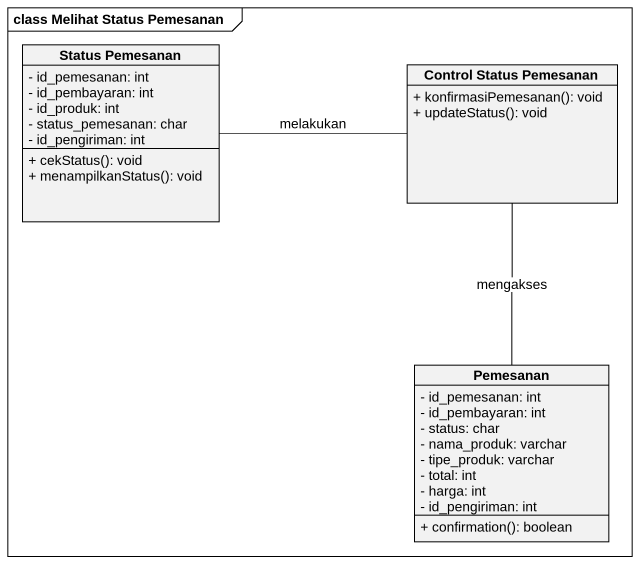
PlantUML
@startuml
mainframe class Melihat Status Pemesanan
hide circle
hide empty members
skinparam classAttributeIconSize 0
class "Status Pemesanan" as Status_Pemesanan {
  - id_pemesanan: int
  - id_pembayaran: int
  - id_produk: int
  - status_pemesanan: char
  - id_pengiriman: int
  + cekStatus(): void
  + menampilkanStatus(): void
}
class "Control Status Pemesanan" as Control_Status_Pemesanan {
  + konfirmasiPemesanan(): void
  + updateStatus(): void
}
class Pemesanan {
  - id_pemesanan: int
  - id_pembayaran: int
  - status: char
  - nama_produk: varchar
  - tipe_produk: varchar
  - total: int
  - harga: int
  - id_pengiriman: int
  + confirmation(): boolean
}
Status_Pemesanan -right- Control_Status_Pemesanan : melakukan
Control_Status_Pemesanan -- Pemesanan : mengakses
@enduml
